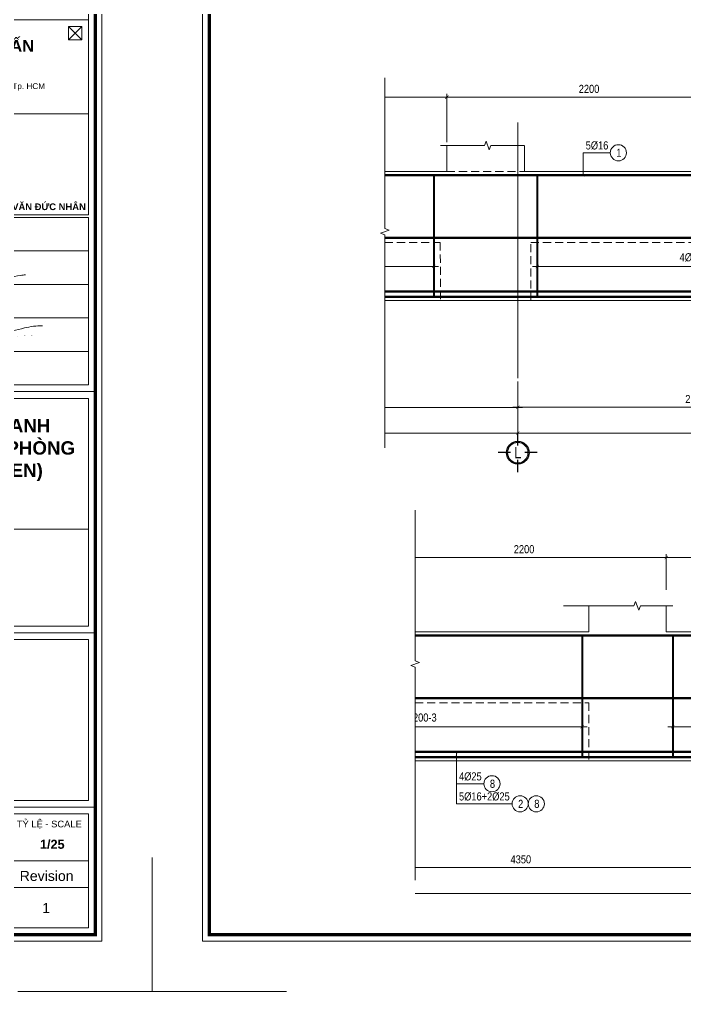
# Model space of a CAD drawing. Header units: millimetres. Extents: x 3014920 to 3563667, y -1638653 to -1356471.
# Drawn here: x 3235599 to 3240751, y -1601326 to -1593807 of the extents above; entities that cross this region are included whole.
import ezdxf
from ezdxf.enums import TextEntityAlignment as Align
from ezdxf.xclip import XClip

# ---------------------------------------------------------------- set-up
doc = ezdxf.new("R2010")
doc.units = ezdxf.units.MM
doc.header["$MEASUREMENT"] = 0
doc.header["$XCLIPFRAME"] = 0
doc.header["$PDMODE"] = 2
for name, pattern in [('6 TANG DIEN HINH 14-15$0$ACAD_ISO10W100', [18, 12, -3, 0, -3]), ('ACAD_ISO04W100', [30, 24, -3, 0, -3]), ('HIDDEN', [0.375, 0.25, -0.125])]:
    doc.linetypes.add(name, pattern=pattern)
doc.layers.get('0').update_dxf_attribs({"lineweight": 9})
doc.layers.get('Defpoints').update_dxf_attribs({"color": 10, "lineweight": 0})
for name, color, linetype, lineweight in [('2', 2, 'Continuous', 20), ('CDAI', 21, 'Continuous', 40), ('CHG_XX_Khung ten$0$TEXT', 7, 'Continuous', 15), ('CHUTO', 51, 'Continuous', 15), ('CTHEP', 50, 'Continuous', 50), ('DBAO', 90, 'Continuous', 13), ('DGIONG', 130, 'Continuous', 13), ('KTH', 154, 'Continuous', 9), ('Net khuat', 8, 'HIDDEN', 13), ('TEXT', 7, 'Continuous', 15), ('TRUC', 251, 'ACAD_ISO04W100', 9)]:
    doc.layers.add(name, color=color, linetype=linetype, lineweight=lineweight)
doc.layers.add('8', color=8, linetype='Continuous')
doc.styles.add('ArialB', font='arialbd.ttf')
doc.styles.add('CHG_XX_Khung ten$0$A1 BORDER$0$ARIAL', font='arial.ttf')
doc.styles.add('CHG_XX_Khung ten$0$A1 BORDER$0$Arial - Bold', font='arialbd.ttf', dxfattribs={"height": 2.5})
doc.styles.add('CHG_XX_Khung ten$0$arial', font='arial.ttf')
doc.styles.add('CHG_XX_Khung ten$0$Arial - Bold', font='arialbd.ttf')
doc.styles.add('HELVECONDENSE', font='VHELVCN_0.TTF')
doc.styles.add('Star-HelCon', font='VHELVCN_0.TTF')
doc.styles.add('TTP-HelCon', font='VHELVCN_0.TTF')
doc.styles.add('VNI-HELVE-CONDENSE', font='VHELVCN_0.TTF')
doc.dimstyles.new('kc-25', dxfattribs={"dimtxt": 62.5, "dimasz": 20, "dimexe": 20, "dimexo": 50, "dimgap": 25, "dimtad": 3, "dimdec": 0, "dimzin": 0, "dimdsep": 46, "dimtxsty": 'VNI-HELVE-CONDENSE', "dimblk": 'DIM', "dimcen": 2.5, "dimclrd": 256, "dimclre": 154, "dimclrt": 7, "dimaunit": 1, "dimadec": 0, "dimazin": 0, "dimtfac": 1, "dimtdec": 0, "dimtix": 1, "dimtmove": 0, "dimatfit": 3, "dimldrblk": 'DOT', "dimfxl": 1, "dimtolj": 1, "dimtzin": 0, "dimarcsym": 0})
doc.dimstyles.new('TTP-25', dxfattribs={"dimscale": 25, "dimtxt": 2.5, "dimasz": 1, "dimexe": 1, "dimexo": 1, "dimgap": 0.09, "dimtad": 0, "dimdec": 4, "dimrnd": 1, "dimzin": 9, "dimdsep": 46, "dimtxsty": 'TTP-HelCon', "dimblk": 'ARCHTICK', "dimcen": 0.09, "dimdle": 1.5, "dimclrd": 256, "dimclre": 256, "dimclrt": 7, "dimadec": 0, "dimazin": 0, "dimtfac": 1, "dimtdec": 4, "dimtmove": 0, "dimatfit": 3, "dimldrblk": 'ARCHTICK', "dimfxl": 1, "dimtvp": 1, "dimtolj": 1, "dimtzin": 0, "dimarcsym": 0})

# ---------------------------------------------------------------- blocks, each defined once
blk = doc.blocks.new('DIM')
h = blk.add_hatch(color=1)
h.paths.add_polyline_path([(0.49, 0.29, 1), (0.29, 0.49), (-0.19, 0), (0.19, 0)])
h.paths.add_polyline_path([(0.19, 0), (-0.19, 0), (-0.49, -0.29, 1), (-0.29, -0.49)])
at = {"color": 9}
for p, q in [((-0.19, 0), (-1.5, 0)), ((0.19, 0), (1.5, 0))]:
    blk.add_line(p, q, dxfattribs=at)
at = {"color": 1}
for p, q in [((-0.49, -0.29), (0.29, 0.49)), ((-0.29, -0.49), (0.49, 0.29)), ((-0.19, 0), (0.19, 0))]:
    blk.add_line(p, q, dxfattribs=at)
blk.add_arc((-0.39, -0.39), 0.138, 135, 315, dxfattribs=at)
blk = doc.blocks.new('_ArchTick')
at = {"color": 0, "linetype": 'ByBlock', "const_width": 0.15}
blk.add_lwpolyline([(-0.5, -0.5), (0.5, 0.5)], dxfattribs=at)
blk = doc.blocks.new('*D1889')
at = {"layer": 'Defpoints', "color": 0, "transparency": 16777216}
for p in [(55595.2, -6094.2), (67846.2, -6294.2), (67846.2, -6519.1)]:
    blk.add_point(p, dxfattribs=at)
at = {"layer": 'KTH', "lineweight": -2, "transparency": 16777216}
for p, q in [((55595.2, -6119.2), (55595.2, -6544.1)), ((67846.2, -6319.2), (67846.2, -6544.1)), ((55557.7, -6519.1), (67883.7, -6519.1))]:
    blk.add_line(p, q, dxfattribs=at)
at = {"layer": 'KTH', "lineweight": -2, "transparency": 16777216, "xscale": 25, "yscale": 25, "zscale": 25, "rotation": 180}
blk.add_blockref('_ArchTick', (55595.2, -6519.1), dxfattribs=at)
at = {"layer": 'KTH', "lineweight": -2, "transparency": 16777216, "xscale": 25, "yscale": 25, "zscale": 25}
blk.add_blockref('_ArchTick', (67846.2, -6519.1), dxfattribs=at)
at = {"layer": 'KTH', "color": 7, "transparency": 16777216, "insert": (61720.7, -6455.3), "char_height": 62.5, "attachment_point": 5, "style": 'TTP-HelCon'}
blk.add_mtext('\\A1;10450', dxfattribs=at)
blk = doc.blocks.new('*D1893')
at = {"layer": 'Defpoints', "color": 0, "transparency": 16777216}
for p in [(63496.2, -6094.1), (67846.2, -6094.1), (63496.2, -6319.1)]:
    blk.add_point(p, dxfattribs=at)
at = {"layer": 'KTH', "lineweight": -2, "transparency": 16777216}
for p, q in [((63496.2, -6119.1), (63496.2, -6344.1)), ((67846.2, -6119.1), (67846.2, -6344.1)), ((67883.7, -6319.1), (63458.7, -6319.1))]:
    blk.add_line(p, q, dxfattribs=at)
at = {"layer": 'KTH', "lineweight": -2, "transparency": 16777216, "xscale": 25, "yscale": 25, "zscale": 25, "rotation": 180}
blk.add_blockref('_ArchTick', (63496.2, -6319.1), dxfattribs=at)
at = {"layer": 'KTH', "lineweight": -2, "transparency": 16777216, "xscale": 25, "yscale": 25, "zscale": 25}
blk.add_blockref('_ArchTick', (67846.2, -6319.1), dxfattribs=at)
at = {"layer": 'KTH', "color": 7, "transparency": 16777216, "insert": (65671.2, -6255.3), "char_height": 62.5, "attachment_point": 5, "style": 'TTP-HelCon'}
blk.add_mtext('\\A1;4350', dxfattribs=at)
blk = doc.blocks.new('*D1894')
at = {"layer": 'Defpoints', "color": 0, "transparency": 16777216}
for p in [(63496.2, -5053.9), (66145.9, -5053.4), (63496.2, -5228.9)]:
    blk.add_point(p, dxfattribs=at)
at = {"layer": 'KTH', "lineweight": -2, "transparency": 16777216}
for p, q in [((63496.2, -5078.9), (63496.2, -5253.9)), ((66145.9, -5078.4), (66145.9, -5253.9)), ((66183.4, -5228.9), (63458.7, -5228.9))]:
    blk.add_line(p, q, dxfattribs=at)
at = {"layer": 'KTH', "lineweight": -2, "transparency": 16777216, "xscale": 25, "yscale": 25, "zscale": 25, "rotation": 180}
blk.add_blockref('_ArchTick', (63496.2, -5228.9), dxfattribs=at)
at = {"layer": 'KTH', "lineweight": -2, "transparency": 16777216, "xscale": 25, "yscale": 25, "zscale": 25}
blk.add_blockref('_ArchTick', (66145.9, -5228.9), dxfattribs=at)
at = {"layer": 'KTH', "color": 7, "transparency": 16777216, "insert": (64821.1, -5159), "char_height": 62.5, "attachment_point": 5, "style": 'TTP-HelCon'}
blk.add_mtext('\\A1;4Þ14a200-3', dxfattribs=at)
blk = doc.blocks.new('*D1896')
at = {"layer": 'Defpoints', "color": 0, "transparency": 16777216}
for p in [(66846.5, -5053.9), (68896.2, -5053.9), (68896.2, -5229.7)]:
    blk.add_point(p, dxfattribs=at)
at = {"layer": 'KTH', "lineweight": -2, "transparency": 16777216}
for p, q in [((66846.5, -5078.9), (66846.5, -5254.7)), ((68896.2, -5078.9), (68896.2, -5254.7)), ((66809, -5229.7), (68933.7, -5229.7))]:
    blk.add_line(p, q, dxfattribs=at)
at = {"layer": 'KTH', "lineweight": -2, "transparency": 16777216, "xscale": 25, "yscale": 25, "zscale": 25, "rotation": 180}
blk.add_blockref('_ArchTick', (66846.5, -5229.7), dxfattribs=at)
at = {"layer": 'KTH', "lineweight": -2, "transparency": 16777216, "xscale": 25, "yscale": 25, "zscale": 25}
blk.add_blockref('_ArchTick', (68896.2, -5229.7), dxfattribs=at)
at = {"layer": 'KTH', "color": 7, "transparency": 16777216, "insert": (67871.4, -5159.8), "char_height": 62.5, "attachment_point": 5, "style": 'TTP-HelCon'}
blk.add_mtext('\\A1;4Þ14a200-3', dxfattribs=at)
blk = doc.blocks.new('*D1898')
at = {"layer": 'Defpoints', "color": 0, "transparency": 16777216}
for p in [(66796.6, -3920.2), (66796.6, -4194.2), (67896.2, -4194.2)]:
    blk.add_point(p, dxfattribs=at)
at = {"layer": 'KTH', "lineweight": -2, "transparency": 16777216}
for p, q in [((66796.6, -4169.2), (66796.6, -3895.2)), ((67896.2, -4169.2), (67896.2, -3895.2)), ((67933.7, -3920.2), (66759.1, -3920.2))]:
    blk.add_line(p, q, dxfattribs=at)
at = {"layer": 'KTH', "lineweight": -2, "transparency": 16777216, "xscale": 25, "yscale": 25, "zscale": 25, "rotation": 180}
blk.add_blockref('_ArchTick', (66796.6, -3920.2), dxfattribs=at)
at = {"layer": 'KTH', "lineweight": -2, "transparency": 16777216, "xscale": 25, "yscale": 25, "zscale": 25}
blk.add_blockref('_ArchTick', (67896.2, -3920.2), dxfattribs=at)
at = {"layer": 'KTH', "color": 7, "transparency": 16777216, "insert": (67346.4, -3856.3), "char_height": 62.5, "attachment_point": 5, "style": 'TTP-HelCon'}
blk.add_mtext('\\A1;1100', dxfattribs=at)
blk = doc.blocks.new('*D1901')
at = {"layer": 'Defpoints', "color": 0, "transparency": 16777216}
for p in [(58345.6, -5032.5), (55746.6, -5043.5), (58345.6, -5229.7)]:
    blk.add_point(p, dxfattribs=at)
at = {"layer": 'KTH', "lineweight": -2, "transparency": 16777216}
for p, q in [((55746.6, -5068.5), (55746.6, -5254.7)), ((58345.6, -5057.5), (58345.6, -5254.7)), ((55709.1, -5229.7), (58383.1, -5229.7))]:
    blk.add_line(p, q, dxfattribs=at)
at = {"layer": 'KTH', "lineweight": -2, "transparency": 16777216, "xscale": 25, "yscale": 25, "zscale": 25, "rotation": 180}
blk.add_blockref('_ArchTick', (55746.6, -5229.7), dxfattribs=at)
at = {"layer": 'KTH', "lineweight": -2, "transparency": 16777216, "xscale": 25, "yscale": 25, "zscale": 25}
blk.add_blockref('_ArchTick', (58345.6, -5229.7), dxfattribs=at)
at = {"layer": 'KTH', "color": 7, "transparency": 16777216, "insert": (57046.1, -5159.8), "char_height": 62.5, "attachment_point": 5, "style": 'TTP-HelCon'}
blk.add_mtext('\\A1;4Þ14a200-3', dxfattribs=at)
blk = doc.blocks.new('*D1902')
at = {"layer": 'Defpoints', "color": 0, "transparency": 16777216}
for p in [(66796.6, -3920.2), (64596.2, -4194.2), (66796.6, -4194.2)]:
    blk.add_point(p, dxfattribs=at)
at = {"layer": 'KTH', "lineweight": -2, "transparency": 16777216}
for p, q in [((64596.2, -4169.2), (64596.2, -3895.2)), ((66796.6, -4169.2), (66796.6, -3895.2)), ((64558.7, -3920.2), (66834.1, -3920.2))]:
    blk.add_line(p, q, dxfattribs=at)
at = {"layer": 'KTH', "lineweight": -2, "transparency": 16777216, "xscale": 25, "yscale": 25, "zscale": 25, "rotation": 180}
blk.add_blockref('_ArchTick', (64596.2, -3920.2), dxfattribs=at)
at = {"layer": 'KTH', "lineweight": -2, "transparency": 16777216, "xscale": 25, "yscale": 25, "zscale": 25}
blk.add_blockref('_ArchTick', (66796.6, -3920.2), dxfattribs=at)
at = {"layer": 'KTH', "color": 7, "transparency": 16777216, "insert": (65696.4, -3856.3), "char_height": 62.5, "attachment_point": 5, "style": 'TTP-HelCon'}
blk.add_mtext('\\A1;2200', dxfattribs=at)
blk = doc.blocks.new('*D1904')
at = {"layer": 'Defpoints', "color": 0, "transparency": 16777216}
for p in [(55046.6, -3920.2), (55046.6, -4194.2), (57246.6, -4194.2)]:
    blk.add_point(p, dxfattribs=at)
at = {"layer": 'KTH', "lineweight": -2, "transparency": 16777216}
for p, q in [((55046.6, -4169.2), (55046.6, -3895.2)), ((57246.6, -4169.2), (57246.6, -3895.2)), ((57284.1, -3920.2), (55009.1, -3920.2))]:
    blk.add_line(p, q, dxfattribs=at)
at = {"layer": 'KTH', "lineweight": -2, "transparency": 16777216, "xscale": 25, "yscale": 25, "zscale": 25, "rotation": 180}
blk.add_blockref('_ArchTick', (55046.6, -3920.2), dxfattribs=at)
at = {"layer": 'KTH', "lineweight": -2, "transparency": 16777216, "xscale": 25, "yscale": 25, "zscale": 25}
blk.add_blockref('_ArchTick', (57246.6, -3920.2), dxfattribs=at)
at = {"layer": 'KTH', "color": 7, "transparency": 16777216, "insert": (56146.6, -3856.3), "char_height": 62.5, "attachment_point": 5, "style": 'TTP-HelCon'}
blk.add_mtext('\\A1;2200', dxfattribs=at)
blk = doc.blocks.new('dau truc')
blk.add_circle((0, 0), 180)
at = {"layer": '8'}
for p, q in [((0, 127), (0, 345)), ((-127, 0), (-345, 0)), ((0, -345), (0, -127)), ((345, 0), (127, 0))]:
    blk.add_line(p, q, dxfattribs=at)
blk.add_circle((0, 0), 200, dxfattribs=at)
at = {"layer": 'TEXT', "style": 'HELVECONDENSE'}
blk.add_attdef('A', text='', height=233, dxfattribs=at).set_placement((0, 0), align=Align.MIDDLE)
blk = doc.blocks.new('*D1908')
at = {"layer": 'Defpoints', "color": 0, "transparency": 16777216}
for p in [(55595.6, -6094.5), (58345.6, -6094.5), (55595.6, -6319.2)]:
    blk.add_point(p, dxfattribs=at)
at = {"layer": 'KTH', "lineweight": -2, "transparency": 16777216}
for p, q in [((55595.6, -6119.5), (55595.6, -6344.2)), ((58345.6, -6119.5), (58345.6, -6344.2)), ((58383.1, -6319.2), (55558.1, -6319.2))]:
    blk.add_line(p, q, dxfattribs=at)
at = {"layer": 'KTH', "lineweight": -2, "transparency": 16777216, "xscale": 25, "yscale": 25, "zscale": 25, "rotation": 180}
blk.add_blockref('_ArchTick', (55595.6, -6319.2), dxfattribs=at)
at = {"layer": 'KTH', "lineweight": -2, "transparency": 16777216, "xscale": 25, "yscale": 25, "zscale": 25}
blk.add_blockref('_ArchTick', (58345.6, -6319.2), dxfattribs=at)
at = {"layer": 'KTH', "color": 7, "transparency": 16777216, "insert": (56970.6, -6255.3), "char_height": 62.5, "attachment_point": 5, "style": 'TTP-HelCon'}
blk.add_mtext('\\A1;2750', dxfattribs=at)
blk = doc.blocks.new('*D1911')
at = {"layer": 'Defpoints', "color": 0, "transparency": 16777216}
for p in [(45145.2, -6094.2, 0), (55595.2, -6094.2, 0), (55595.2, -6519.1, 0)]:
    blk.add_point(p, dxfattribs=at)
at = {"layer": 'KTH', "lineweight": -2, "transparency": 16777216}
for p, q in [((45145.2, -6119.2, 0), (45145.2, -6544.1, 0)), ((55595.2, -6119.2, 0), (55595.2, -6544.1, 0)), ((45107.7, -6519.1, 0), (55632.7, -6519.1, 0))]:
    blk.add_line(p, q, dxfattribs=at)
at = {"layer": 'KTH', "lineweight": -2, "transparency": 16777216, "xscale": 25, "yscale": 25, "zscale": 25, "rotation": 180}
blk.add_blockref('_ArchTick', (45145.2, -6519.1, 0), dxfattribs=at)
at = {"layer": 'KTH', "lineweight": -2, "transparency": 16777216, "xscale": 25, "yscale": 25, "zscale": 25}
blk.add_blockref('_ArchTick', (55595.2, -6519.1, 0), dxfattribs=at)
at = {"layer": 'KTH', "color": 7, "transparency": 16777216, "insert": (50370.2, -6455.3, 0), "char_height": 62.5, "attachment_point": 5, "style": 'TTP-HelCon'}
blk.add_mtext('\\A1;10450', dxfattribs=at)
blk = doc.blocks.new('*D1913')
at = {"layer": 'Defpoints', "color": 0, "transparency": 16777216}
for p in [(51945.6, -6094.5), (55595.2, -6094.5), (51945.6, -6319.5)]:
    blk.add_point(p, dxfattribs=at)
at = {"layer": 'KTH', "lineweight": -2, "transparency": 16777216}
for p, q in [((51945.6, -6119.5), (51945.6, -6344.5)), ((55595.2, -6119.5), (55595.2, -6344.5)), ((55632.7, -6319.5), (51908.1, -6319.5))]:
    blk.add_line(p, q, dxfattribs=at)
at = {"layer": 'KTH', "lineweight": -2, "transparency": 16777216, "xscale": 25, "yscale": 25, "zscale": 25, "rotation": 180}
blk.add_blockref('_ArchTick', (51945.6, -6319.5), dxfattribs=at)
at = {"layer": 'KTH', "lineweight": -2, "transparency": 16777216, "xscale": 25, "yscale": 25, "zscale": 25}
blk.add_blockref('_ArchTick', (55595.2, -6319.5), dxfattribs=at)
at = {"layer": 'KTH', "color": 7, "transparency": 16777216, "insert": (53770.4, -6255.7), "char_height": 62.5, "attachment_point": 5, "style": 'TTP-HelCon'}
blk.add_mtext('\\A1;3650', dxfattribs=at)
blk = doc.blocks.new('*D1914')
at = {"layer": 'Defpoints', "color": 0, "transparency": 16777216}
for p in [(51945.6, -5053.9), (54945.9, -5045.9), (51945.6, -5229.7)]:
    blk.add_point(p, dxfattribs=at)
at = {"layer": 'KTH', "lineweight": -2, "transparency": 16777216}
for p, q in [((51945.6, -5078.9), (51945.6, -5254.7)), ((54945.9, -5070.9), (54945.9, -5254.7)), ((54983.4, -5229.7), (51908.1, -5229.7))]:
    blk.add_line(p, q, dxfattribs=at)
at = {"layer": 'KTH', "lineweight": -2, "transparency": 16777216, "xscale": 25, "yscale": 25, "zscale": 25, "rotation": 180}
blk.add_blockref('_ArchTick', (51945.6, -5229.7), dxfattribs=at)
at = {"layer": 'KTH', "lineweight": -2, "transparency": 16777216, "xscale": 25, "yscale": 25, "zscale": 25}
blk.add_blockref('_ArchTick', (54945.9, -5229.7), dxfattribs=at)
at = {"layer": 'KTH', "color": 7, "transparency": 16777216, "insert": (53445.7, -5159.8), "char_height": 62.5, "attachment_point": 5, "style": 'TTP-HelCon'}
blk.add_mtext('\\A1;4Þ14a200-3', dxfattribs=at)
blk = doc.blocks.new('*D1916')
at = {"layer": 'Defpoints', "color": 0, "transparency": 16777216}
for p in [(55046.6, -3920.2), (53846.6, -4194.2), (55046.6, -4294.2)]:
    blk.add_point(p, dxfattribs=at)
at = {"layer": 'KTH', "lineweight": -2, "transparency": 16777216}
for p, q in [((53846.6, -4169.2), (53846.6, -3895.2)), ((55046.6, -4269.2), (55046.6, -3895.2)), ((53809.1, -3920.2), (55084.1, -3920.2))]:
    blk.add_line(p, q, dxfattribs=at)
at = {"layer": 'KTH', "lineweight": -2, "transparency": 16777216, "xscale": 25, "yscale": 25, "zscale": 25, "rotation": 180}
blk.add_blockref('_ArchTick', (53846.6, -3920.2), dxfattribs=at)
at = {"layer": 'KTH', "lineweight": -2, "transparency": 16777216, "xscale": 25, "yscale": 25, "zscale": 25}
blk.add_blockref('_ArchTick', (55046.6, -3920.2), dxfattribs=at)
at = {"layer": 'KTH', "color": 7, "transparency": 16777216, "insert": (54446.6, -3856.3), "char_height": 62.5, "attachment_point": 5, "style": 'TTP-HelCon'}
blk.add_mtext('\\A1;1200', dxfattribs=at)
blk = doc.blocks.new('CHG_XX_Khung ten')
for p, q in [((816, 283.93), (820, 287.93)), ((820, 283.93), (816, 287.93)), ((687, 179), (824, 179)), ((687, 107), (824, 107)), ((687, 55), (824, 55))]:
    blk.add_line(p, q)
at = {"linetype": 'Continuous'}
blk.add_line((689, 39), (822, 39), dxfattribs=at)
for points in [[(15, 579), (826, 579), (826, 15), (15, 15)], [(816, 283.93), (820, 283.93), (820, 287.93), (816, 287.93)]]:
    blk.add_lwpolyline(points, close=True)
at = {"color": 4, "linetype": 'Continuous', "const_width": 1}
blk.add_lwpolyline([(17, 577), (824, 577), (824, 17), (17, 17)], close=True, dxfattribs=at)
at = {"linetype": 'Continuous'}
for points in [[(689, 317.93), (822, 317.93), (822, 289.93), (689, 289.93)], [(689, 289.93), (822, 289.93), (822, 261.93), (689, 261.93)], [(689, 177), (822, 177), (822, 138), (689, 138)], [(689, 109), (822, 109), (822, 138), (689, 138)], [(689, 105), (822, 105), (822, 57), (689, 57)], [(689, 53), (822, 53), (822, 31), (689, 31)], [(822, 19), (689, 19), (689, 31), (822, 31)]]:
    blk.add_lwpolyline(points, close=True, dxfattribs=at)
at = {"color": 9, "linetype": 'Continuous'}
for points in [[(689, 261.93), (822, 261.93), (822, 231.73), (689, 231.73)], [(822, 221), (689, 221), (689, 231), (822, 231)], [(822, 211), (689, 211), (689, 221), (822, 221)], [(822, 201), (689, 201), (689, 211), (822, 211)], [(822, 191), (689, 191), (689, 201), (822, 201)], [(822, 181), (689, 181), (689, 191), (822, 191)]]:
    blk.add_lwpolyline(points, close=True, dxfattribs=at)
blk.add_lwpolyline([(822, 211), (689, 211), (822, 211)], dxfattribs=at)
at = {"layer": 'CHG_XX_Khung ten$0$TEXT', "color": 1, "const_width": 0.0121}
blk.add_lwpolyline([(806.31, 195.73, -0.026807), (805.12, 195.66, 0.027369), (800.25, 195.52, 0.022423), (795.26, 194.89, 0.038275), (791.04, 194.04, 0.053272), (785.95, 192.37, 0.118692), (783.44, 190.96)], format="xyb", dxfattribs=at)
at = {"layer": 'CHG_XX_Khung ten$0$TEXT', "color": 1}
for centre, radius, start, end in [((793.37, 230.45), 33.81, 280.1185, 286.3373), ((808.51, 174.85), 23.83, 90.5448, 103.6788)]:
    blk.add_arc(centre, radius, start, end, dxfattribs=at)
blk.add_spline([(786.22, 211.12), (786.28, 210.87), (786.71, 210.78), (801.78, 213.69), (803.18, 213.88)], degree=3, dxfattribs=at)
at = {"layer": 'Defpoints', "color": 1, "ltscale": 2}
for points in [[(40.06, 0), (0, 0), (0, 40)], [(800.94, 0), (841, 0), (841, 40)]]:
    blk.add_lwpolyline(points, dxfattribs=at)
for s, height, style, p in [('LÊ VĂN ĐỨC NHÂN', 2.0073, 'CHG_XX_Khung ten$0$Arial - Bold', (821.19, 234.17)), ('TỶ LỆ - SCALE', 2, 'CHG_XX_Khung ten$0$A1 BORDER$0$ARIAL', (820, 50))]:
    blk.add_text(s, height=height, dxfattribs=dict(style=style)).set_placement(p, align=Align.MIDDLE_RIGHT)
for s, style, p in [('Revision', 'CHG_XX_Khung ten$0$A1 BORDER$0$ARIAL', (809.5, 34.5)), ('1', 'CHG_XX_Khung ten$0$arial', (809.36, 24.93))]:
    blk.add_text(s, height=3, dxfattribs=dict(style=style)).set_placement(p, align=Align.MIDDLE_CENTER)
at = {"ltscale": 10}
for s, insert, char_height, width, attachment_point, style in [('CÔNG TY CỔ PHẦN TƯ VẤN \\PXÂY DỰNG NGÔI SAO', (739.49, 283.93), 3.5, 76.248, 1, 'CHG_XX_Khung ten$0$A1 BORDER$0$Arial - Bold'), ('Địa chỉ: 34 Hoàng Quốc Việt, Phường 4, Q. Tân Bình,  Tp. HCM\\PTel: +08-39163980 - Fax : +08-39163980 \\PEmail:  ctyngoisao@gmail.com', (739.49, 262.93), 1.75, 83.001, 7, 'CHG_XX_Khung ten$0$A1 BORDER$0$ARIAL')]:
    blk.add_mtext(s, dxfattribs=dict(at, insert=insert, char_height=char_height, width=width, attachment_point=attachment_point, style=style))
at = {"insert": (755.4, 170.88), "char_height": 4, "width": 159.8745, "attachment_point": 2, "style": 'CHG_XX_Khung ten$0$A1 BORDER$0$Arial - Bold'}
blk.add_mtext('DỰ ÁN ĐẦU TƯ XÂY DỰNG KINH DOANH\\PKHU CHUNG CƯ - THƯƠNG MẠI - VĂN PHÒNG\\P(KHU PHỨC HỢP CÔNG HÒA GARDEN)', dxfattribs=at)
blk = doc.blocks.new('2X-19')
at = {"layer": 'CDAI'}
for points in [[(54945.88685, -4523.42051), (54945.88685, -5464.16585)], [(55746.55815, -4524.16585), (55746.55815, -5464.16585)], [(66145.88685, -4523.42051), (66145.88685, -5463.42051)], [(66846.54872, -4524.18322), (66846.54872, -5464.18322)]]:
    blk.add_lwpolyline(points, dxfattribs=at)
at = {"layer": 'CTHEP'}
blk.add_line((74284.57713, -5009.16585), (53745.54971, -5009.16585), dxfattribs=at)
for points in [[(45075.56057, -4524.16585), (55076.56114, -4524.16585)], [(55076.56114, -4524.16585), (74311.57278, -4524.16585)], [(45716.55231, -5464.16584), (74311.55328, -5464.16584), (74311.55328, -4864.16584)], [(51945.56061, -5424.16585), (55661.55328, -5424.16585)], [(58345.55135, -5424.16585), (54327.97654, -5424.16585)], [(63496.21518, -5424.16585), (68896.21515, -5424.16585)]]:
    blk.add_lwpolyline(points, dxfattribs=at)
at = {"layer": 'DBAO', "linetype": 'Continuous'}
for p, q in [((55046.55231, -4294.16585), (55046.55231, -4494.16585)), ((55646.55036, -4294.16585), (55646.55036, -4494.16585)), ((66196.55231, -4494.16585), (66196.55231, -4294.16585)), ((66796.55036, -4494.16585), (66796.55036, -4294.16585)), ((45696.55036, -4494.16585), (55046.55231, -4494.16585)), ((55646.55036, -4494.16585), (63546.21679, -4494.16585)), ((63546.21679, -4494.16585), (66196.55231, -4494.16585)), ((66796.55036, -4494.16585), (74046.55133, -4494.16585)), ((55696.55231, -5494.16585), (45746.55231, -5494.16585)), ((55696.55231, -5494.16585), (55696.55231, -5494.16585)), ((74346.55328, -5494.16585), (55696.55231, -5494.16585))]:
    blk.add_line(p, q, dxfattribs=at)
at = {"layer": 'DGIONG', "linetype": 'Continuous', "flags": 128}
blk.add_lwpolyline([(55645.55135, -4294.16585), (55387.48509, -4294.16585), (55374.98509, -4328.50932), (55349.98509, -4259.82238), (55337.48509, -4294.16585), (54996.55364, -4294.16585)], dxfattribs=at)
at = {"layer": 'DGIONG', "linetype": 'Continuous', "elevation": 0, "flags": 128}
blk.add_lwpolyline([(66846.55036, -4294.16585), (66596.21679, -4294.16585), (66583.71679, -4328.50932), (66558.71679, -4259.82238), (66546.21679, -4294.16585), (66001.69451, -4294.16585)], dxfattribs=at)
at = {"layer": 'DGIONG'}
for centre in [(56373.5206, -4350.23851), (65447.97148, -5670.16718), (65665.86098, -5825.14819), (65790.86098, -5825.14819)]:
    blk.add_circle(centre, 62.5, dxfattribs=at)
at = {"layer": 'Net khuat', "ltscale": 250}
for p, q in [((55046.55231, -4494.16585), (55646.55036, -4494.16585)), ((45695.55013, -5044.13311), (54995.55168, -5044.15123)), ((54995.55168, -5044.15123), (54998.77057, -5494.16585)), ((55696.55231, -5044.13575), (66196.55231, -5044.1494)), ((55696.55231, -5494.16585), (55696.55231, -5044.13575)), ((66196.55231, -5044.15113), (66196.55231, -5494.16585))]:
    blk.add_line(p, q, dxfattribs=at)
at = {"layer": 'TRUC', "linetype": '6 TANG DIEN HINH 14-15$0$ACAD_ISO10W100', "ltscale": 1250}
blk.add_lwpolyline([(55595.21679, -4115.89493), (55595.21679, -6094.16585)], dxfattribs=at)
at = {"layer": '2', "ltscale": 300}
ref = blk.add_blockref('dau truc', (55595.21679, -6669.98612, 0), dxfattribs=dict(at, xscale=0.4367131292819977, yscale=0.4367131292819977, zscale=0.4367131292819977))
ref.add_attrib('A', 'L', dxfattribs={"layer": 'TEXT', "height": 87.5, "style": 'HELVECONDENSE'}).set_placement((55595.21679, -6669.98612, 0), align=Align.MIDDLE)
at = {"layer": 'TEXT', "style": 'TTP-HelCon'}
for s, p in [('5Þ16', (56120.53236, -4324.38557, 0)), ('4Þ25', (65193.05311, -5644.31424, 0)), ('5Þ16+2Þ25', (65193.05311, -5799.29524, 0))]:
    blk.add_text(s, height=62.5, dxfattribs=at).set_placement(p)
at = {"layer": 'TEXT', "style": 'Star-HelCon'}
for s, p in [('1', (56377.68726, -4350.23851)), ('8', (65452.13815, -5670.16718)), ('2', (65670.02765, -5825.14819)), ('8', (65795.02765, -5825.14819))]:
    blk.add_text(s, height=62.5, dxfattribs=at).set_placement(p, align=Align.MIDDLE)
at = {"layer": 'KTH'}
for base, p1, p2, picture, middle in [((55046.55036, -3920.16124), (53846.56222, -4194.16585), (55046.55036, -4294.16585), '*D1916', (54446.55629, -3856.32791)), ((66796.55036, -3920.16124), (64596.21679, -4194.16585), (66796.55036, -4194.16585), '*D1902', (65696.38358, -3856.32791)), ((55595.2167904945, -6519.1215869808, 0.0000000015), (45145.2187378695, -6094.1658482533, 0.0000000014), (55595.2167904945, -6094.1658481662, 0.0000000014), '*D1911', (50370.217764182, -6455.2882536474, 0.0000000015)), ((51945.56061, -6319.50233), (55595.21679, -6094.50233), (51945.56061, -6094.50233), '*D1913', (53770.3887, -6255.669)), ((63496.21518, -6319.12159), (67846.21679, -6094.12159), (63496.21518, -6094.12159), '*D1893', (65671.21599, -6255.28825))]:
    dim = blk.add_linear_dim(base=base, p1=p1, p2=p2, angle=180, dimstyle='TTP-25', override={"dimtmove": 1}, dxfattribs=at)
    dim.commit()
    dim.dimension.update_dxf_attribs({"geometry": picture, "text_midpoint": middle})
for base, p1, p2, picture, middle in [((55046.55364, -3920.16124), (57246.55135, -4194.16585), (55046.55364, -4194.16585), '*D1904', (56146.55249, -3856.32791)), ((66796.55036, -3920.16124), (67896.21515, -4194.16585), (66796.55036, -4194.16585), '*D1898', (67346.38276, -3856.32791)), ((55595.55328, -6319.16585), (58345.55135, -6094.50233), (55595.55328, -6094.50233), '*D1908', (56970.55231, -6255.33251))]:
    dim = blk.add_linear_dim(base=base, p1=p1, p2=p2, dimstyle='TTP-25', override={"dimtmove": 1}, dxfattribs=at)
    dim.commit()
    dim.dimension.update_dxf_attribs({"geometry": picture, "text_midpoint": middle})
at = {"layer": 'KTH', "color": 1}
dim = blk.add_linear_dim(base=(58345.55135, -5229.67674), p1=(55746.55815, -5043.49762), p2=(58345.55135, -5032.54007), text='4Þ14a200-3', dimstyle='TTP-25', override={"dimtmove": 1}, dxfattribs=at)
dim.commit()
dim.dimension.update_dxf_attribs({"geometry": '*D1901', "text_midpoint": (57046.05475, -5159.76007)})
for base, p1, p2, picture, middle in [((51945.56061, -5229.67674), (54945.88685, -5045.88131), (51945.56061, -5053.94724), '*D1914', (53445.72373, -5159.76007)), ((63496.21518, -5228.9314), (66145.88685, -5053.35777), (63496.21518, -5053.94724), '*D1894', (64821.05101, -5159.01474))]:
    dim = blk.add_linear_dim(base=base, p1=p1, p2=p2, angle=180, text='4Þ14a200-3', dimstyle='TTP-25', override={"dimtmove": 1}, dxfattribs=at)
    dim.commit()
    dim.dimension.update_dxf_attribs({"geometry": picture, "text_midpoint": middle})
at = {"layer": 'KTH'}
dim = blk.add_linear_dim(base=(68896.21515, -5229.67674), p1=(66846.54872, -5053.94724), p2=(68896.21515, -5053.94724), text='4Þ14a200-3', dimstyle='TTP-25', override={"dimtmove": 1}, dxfattribs=at)
dim.commit()
dim.dimension.update_dxf_attribs({"geometry": '*D1896', "text_midpoint": (67871.38194, -5159.76007)})
dim = blk.add_linear_dim(base=(67846.21679, -6519.12159), p1=(55595.21679, -6094.16585), p2=(67846.21679, -6294.16585), angle=180, text='10450', dimstyle='TTP-25', override={"dimtmove": 1}, dxfattribs=at)
dim.commit()
dim.dimension.update_dxf_attribs({"geometry": '*D1889', "text_midpoint": (61720.71679, -6455.28825)})
at = {"layer": 'DGIONG'}
for points in [[(56102.0206, -4524.16585), (56102.02033, -4350.23851), (56311.0206, -4350.23851)], [(65174.54143, -5424.16585), (65174.54107, -5670.16718), (65385.47148, -5670.16718)], [(65174.54139, -5464.16585), (65174.54107, -5825.14819), (65603.36098, -5825.14819)]]:
    blk.add_leader(points, dimstyle='kc-25', override={"dimtad": 0, "dimldrblk": 'ArchTick', "dimfxl": 100, "dimarcsym": 1}, dxfattribs=at)

msp = doc.modelspace()

# ---------------------------------------------------------------- linework, layer by layer
at = {"layer": 'DGIONG', "linetype": 'Continuous', "flags": 128}
for points in [[(3238425.15297, -1597119.41356), (3238425.15319, -1595472.99006), (3238390.80972, -1595460.49006), (3238459.49666, -1595435.49006), (3238425.15319, -1595422.99006), (3238425.15301, -1594258.0244)], [(3238659.38897, -1600464.31843), (3238659.38919, -1598817.89493), (3238625.04572, -1598805.39493), (3238693.73266, -1598780.39493), (3238659.38919, -1598767.89493), (3238659.38901, -1597602.92926)]]:
    msp.add_lwpolyline(points, dxfattribs=at)

# ---------------------------------------------------------------- block references
at = {"layer": 'DBAO'}
ref = msp.add_blockref('2X-19', (3183858.08545, -1590487.84128), dxfattribs=at)
XClip(ref).set_block_clipping_path([(54567.067466381, -7335.949647899), (69012.2443773071, -3223.5803126011)])
ref = msp.add_blockref('2X-19', (3173805.75753, -1594048.79898), dxfattribs=at)
XClip(ref).set_block_clipping_path([(64853.631476596, -6976.9754938139), (74911.26701811, -3554.130279497)])

# ---------------------------------------------------------------- texts
at = {"layer": 'CHUTO', "color": 7, "style": 'ArialB'}
msp.add_text('1/25', height=70, dxfattribs=at).set_placement((3235757.96187, -1600222.38244))

# ---------------------------------------------------------------- next in the draw order: block references
at = {"color": 5, "xscale": 25.92478421704392, "yscale": 25.92478421704392, "zscale": 25.92478421704392}
msp.add_blockref('CHG_XX_Khung ten', (3214823.31909, -1601326.46106), dxfattribs=at)

# ---------------------------------------------------------------- next in the draw order: block references
msp.add_blockref('CHG_XX_Khung ten', (3236626.06261, -1601326.46106), dxfattribs=at)

doc.saveas('drawing.dxf')
